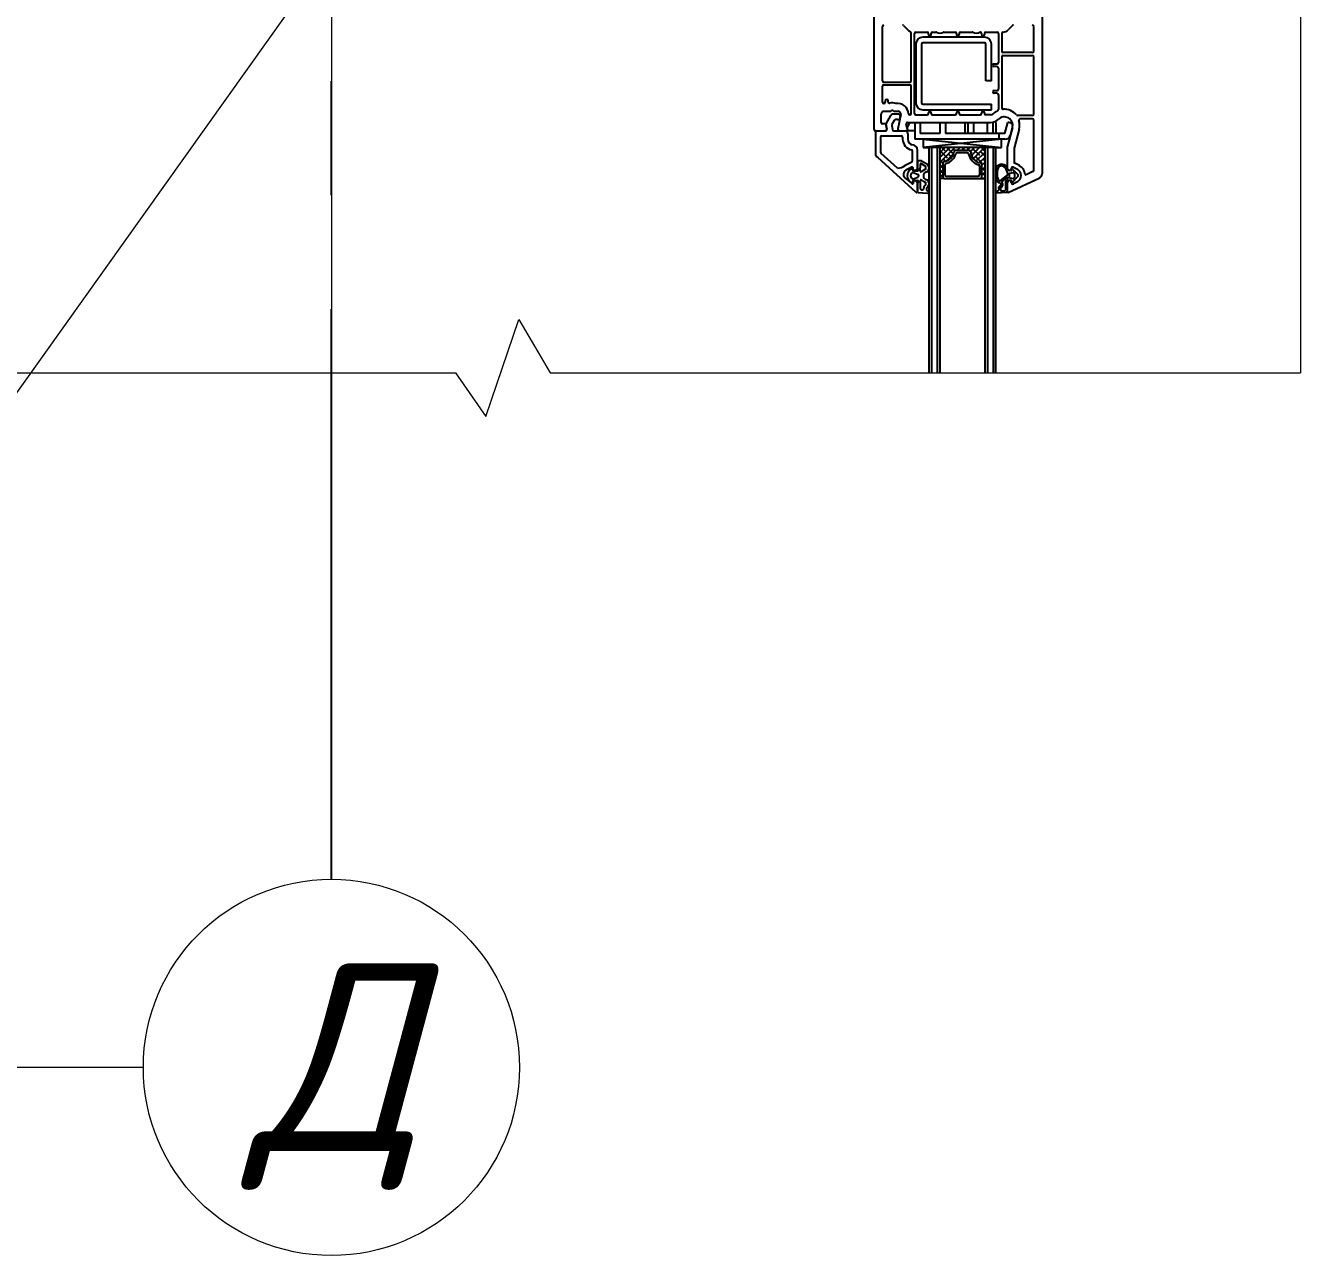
# Model space of a CAD drawing. Extents: x -12289450 to -10763036, y -7834513 to -6150123.
# Drawn here: x -11147691 to -11145914, y -7681241 to -7679528 of the extents above; entities that cross this region are included whole.
import ezdxf

# ---------------------------------------------------------------- set-up
doc = ezdxf.new("R2010")
doc.units = 0
doc.header["$LTSCALE"] = 25
doc.linetypes.add('CENTER', pattern=[50.8, 31.75, -6.35, 6.35, -6.35])
for name, color, linetype in [('004-ВСПЛИНИИ', 15, 'Continuous'), ('014-ОСИ', 251, 'CENTER'), ('093200', 7, 'Continuous'), ('1', 7, 'Continuous'), ('Annotation - Text', 7, 'Continuous'), ('EEE', 7, 'Continuous'), ('OK_DV', 7, 'Continuous')]:
    doc.layers.add(name, color=color, linetype=linetype)
doc.layers.add('СТЕНЫ', color=5, linetype='Continuous', lineweight=40)
doc.styles.add('gismo', font='isocpeui.ttf')

msp = doc.modelspace()

# ---------------------------------------------------------------- hatches: boundary and pattern name
at = {"layer": 'OK_DV', "linetype": 'Continuous'}
h = msp.add_hatch(dxfattribs=at)
h.set_pattern_fill('ANSI38', color=256, scale=39, angle=180, style=0)
h.set_pattern_definition([(225, (-11171445.0137, -7716522.298), (3.44714555, -3.44714555), []), (315, (-11171445.0137, -7716522.298), (10.34143666, -3.44714555), [12.1875, -7.3125])])
edge = h.paths.add_edge_path()
edge.add_ellipse((-11146375.9, -7679703.7), major_axis=(1.38, -1.38), ratio=1, start_angle=45.6425, end_angle=135)
edge.add_line((-11146375.9, -7679701.7), (-11146395.5, -7679701.7))
edge.add_ellipse((-11146395.5, -7679703.7), major_axis=(1.38, -1.38), ratio=1, start_angle=135, end_angle=218.6206)
edge.add_ellipse((-11146412.9, -7679701.7), major_axis=(11, -11), ratio=1, start_angle=321.3794, end_angle=398.6206, ccw=False)
edge.add_ellipse((-11146411, -7679719.2), major_axis=(1.38, 1.38), ratio=1, start_angle=51.3794, end_angle=135)
edge.add_line((-11146412.9, -7679719.2), (-11146412.9, -7679738.8))
edge.add_ellipse((-11146411, -7679738.8), major_axis=(1.38, 1.38), ratio=1, start_angle=135, end_angle=225)
edge.add_line((-11146411, -7679740.7), (-11146416.8, -7679740.7))
edge.add_line((-11146416.8, -7679740.7), (-11146416.8, -7679697.8))
edge.add_line((-11146416.8, -7679697.8), (-11146354.4, -7679697.8))
edge.add_line((-11146354.4, -7679697.8), (-11146354.4, -7679740.7))
edge.add_line((-11146354.4, -7679740.7), (-11146360.3, -7679740.7))
edge.add_ellipse((-11146360.3, -7679738.8), major_axis=(1.38, -1.38), ratio=1, start_angle=315, end_angle=405)
edge.add_line((-11146358.3, -7679738.8), (-11146358.3, -7679720.9))
edge.add_ellipse((-11146360.3, -7679720.9), major_axis=(1.38, -1.38), ratio=1, start_angle=45, end_angle=128.6206)
edge.add_ellipse((-11146358.3, -7679703.5), major_axis=(11, -11), ratio=1, start_angle=225.6427, end_angle=308.6206, ccw=False)

# ---------------------------------------------------------------- linework, layer by layer
at = {"color": 7}
for p, q in [((-11146508.5, -7679672.5), (-11146508.5, -7679503.1)), ((-11146467.4, -7679527.8), (-11146461.3, -7679533.9)), ((-11146315.5, -7679527.8), (-11146321.6, -7679533.9)), ((-11146496.8, -7679604.6), (-11146496.8, -7679529.2)), ((-11146457, -7679604.6), (-11146457, -7679537.9)), ((-11146452.3, -7679650.2), (-11146452.3, -7679538.9)), ((-11146335.3, -7679538.9), (-11146335.3, -7679579.1)), ((-11146286.2, -7679529.2), (-11146286.2, -7679563.5)), ((-11146288.1, -7679565.4), (-11146328.7, -7679565.4)), ((-11146328.7, -7679569.3), (-11146288.1, -7679569.3)), ((-11146286.2, -7679571.3), (-11146286.2, -7679651)), ((-11146335.3, -7679586.9), (-11146335.3, -7679616.3)), ((-11146496.8, -7679634.6), (-11146496.8, -7679612.4)), ((-11146457, -7679650.4), (-11146457, -7679612.4)), ((-11146492.9, -7679632.7), (-11146492.9, -7679634.6)), ((-11146489, -7679634), (-11146489, -7679632.7)), ((-11146335.3, -7679624.1), (-11146335.3, -7679644.7)), ((-11146480, -7679647.1), (-11146475.1, -7679647.1)), ((-11146471.3, -7679651.8), (-11146475.3, -7679671.5)), ((-11146471.3, -7679651.8), (-11146475.3, -7679671.5)), ((-11146490.9, -7679671.6), (-11146492.2, -7679664.7)), ((-11146490.9, -7679671.6), (-11146492.2, -7679664.7)), ((-11146461.7, -7679673), (-11146463.8, -7679665.2)), ((-11146461.7, -7679673), (-11146463.8, -7679665.2)), ((-11146461.9, -7679662.7), (-11146346.2, -7679662.7)), ((-11146346.2, -7679652.2), (-11146352.8, -7679652.2)), ((-11146288.1, -7679653), (-11146308.6, -7679653)), ((-11146288.1, -7679657.7), (-11146304.8, -7679657.7)), ((-11146286.2, -7679659.6), (-11146286.2, -7679729.5)), ((-11146502.6, -7679674.4), (-11146492.8, -7679673.9)), ((-11146502.6, -7679674.4), (-11146492.8, -7679673.9)), ((-11146473.5, -7679673.9), (-11146462.9, -7679674.4)), ((-11146473.5, -7679673.9), (-11146462.9, -7679674.4)), ((-11146468.7, -7679683), (-11146468.7, -7679686.1)), ((-11146440.2, -7679686.1), (-11146440.2, -7679697.8)), ((-11146331, -7679686.1), (-11146440.2, -7679686.1)), ((-11146334.9, -7679678.3), (-11146334.9, -7679686.1)), ((-11146331, -7679697.8), (-11146331, -7679686.1)), ((-11146455, -7679716.3), (-11146455, -7679702.1)), ((-11146448, -7679726.7), (-11146448, -7679701.7)), ((-11146440.2, -7679697.8), (-11146432.4, -7679697.8)), ((-11146416.8, -7679697.8), (-11146416.8, -7679740.7)), ((-11146354.4, -7679697.8), (-11146354.4, -7679740.7)), ((-11146338.8, -7679697.8), (-11146331, -7679697.8)), ((-11146323.2, -7679697.5), (-11146323.2, -7679726.7)), ((-11146313.5, -7679698.8), (-11146313.5, -7679717.8)), ((-11146456.1, -7679718.1), (-11146465.1, -7679722.8)), ((-11146306.1, -7679722.8), (-11146312.4, -7679719.5)), ((-11146462.3, -7679728), (-11146456.7, -7679725)), ((-11146453.9, -7679729.8), (-11146453.9, -7679726.8)), ((-11146451.1, -7679729.8), (-11146453.9, -7679729.8)), ((-11146448, -7679726.7), (-11146451.1, -7679729.8)), ((-11146416.8, -7679740.7), (-11146416.8, -7680011.2)), ((-11146354.4, -7679740.7), (-11146354.4, -7680011.2)), ((-11146320.1, -7679729.8), (-11146323.2, -7679726.7)), ((-11146317.4, -7679729.8), (-11146320.1, -7679729.8)), ((-11146317.4, -7679726.8), (-11146317.4, -7679729.8)), ((-11146314.5, -7679725), (-11146308.9, -7679728)), ((-11146456.1, -7679747.2), (-11146463.1, -7679741.7)), ((-11146453.8, -7679743.7), (-11146453.9, -7679746.5)), ((-11146451.1, -7679743.7), (-11146453.8, -7679743.7)), ((-11146448, -7679746.6), (-11146451.1, -7679743.7)), ((-11146320.1, -7679743.5), (-11146323.2, -7679746.6)), ((-11146317.4, -7679743.5), (-11146320.1, -7679743.5)), ((-11146317.4, -7679746.5), (-11146317.4, -7679743.5)), ((-11146308.9, -7679745.2), (-11146314.5, -7679748.2))]:
    msp.add_line(p, q, dxfattribs=at)
at = {"color": 5}
for p, q in [((-11146331, -7679686.1), (-11146440.2, -7679697.8)), ((-11146440.2, -7679686.1), (-11146331, -7679697.8)), ((-11146428.5, -7679697.8), (-11146428.5, -7680011.2)), ((-11146420.7, -7679697.8), (-11146420.7, -7680011.2)), ((-11146350.5, -7679697.8), (-11146350.5, -7680011.2)), ((-11146342.7, -7679697.8), (-11146342.7, -7680011.2))]:
    msp.add_line(p, q, dxfattribs=at)
at = {"color": 1}
for p, q in [((-11146375.9, -7679701.7), (-11146395.5, -7679701.7)), ((-11146378.7, -7679704.8), (-11146392.9, -7679704.8)), ((-11146412.9, -7679719.2), (-11146412.9, -7679738.8)), ((-11146409.8, -7679721.8), (-11146409.8, -7679735.7)), ((-11146358.3, -7679738.8), (-11146358.3, -7679720.9)), ((-11146411, -7679740.7), (-11146416.8, -7679740.7)), ((-11146411, -7679740.7), (-11146360.3, -7679740.7)), ((-11146407.8, -7679737.6), (-11146363.4, -7679737.6)), ((-11146361.4, -7679735.7), (-11146361.4, -7679723.5)), ((-11146360.3, -7679740.7), (-11146354.4, -7679740.7))]:
    msp.add_line(p, q, dxfattribs=at)
at = {"color": 3}
for p, q in [((-11146448, -7679716.8), (-11146448, -7679726.4)), ((-11146442.5, -7679716.2), (-11146447.4, -7679716.2)), ((-11146444.1, -7679720.5), (-11146444.1, -7679725.8)), ((-11146442.8, -7679719.8), (-11146436.6, -7679724.2)), ((-11146442.5, -7679716.2), (-11146434.3, -7679721)), ((-11146454.6, -7679728.1), (-11146454.6, -7679729.3)), ((-11146453.8, -7679730), (-11146448, -7679730)), ((-11146453.6, -7679732.3), (-11146447.4, -7679735.1)), ((-11146453.6, -7679741.4), (-11146447.4, -7679738.7)), ((-11146444.1, -7679730.6), (-11146444.1, -7679725.8)), ((-11146436.7, -7679727.8), (-11146442.9, -7679731.3)), ((-11146436.3, -7679727.2), (-11146436.3, -7679724.8)), ((-11146432.4, -7679724.1), (-11146432.4, -7679727.4)), ((-11146432.4, -7679724.4), (-11146432.4, -7679727.7)), ((-11146332.7, -7679744.1), (-11146322.3, -7679735.8)), ((-11146330, -7679744.9), (-11146323.5, -7679739.7)), ((-11146325.7, -7679725.4), (-11146322.1, -7679734.9)), ((-11146323.2, -7679724.1), (-11146323.2, -7679726.9)), ((-11146322.8, -7679727.8), (-11146320.6, -7679729.7)), ((-11146322.2, -7679740.8), (-11146322.2, -7679740.3)), ((-11146317.6, -7679729.8), (-11146320.2, -7679729.8)), ((-11146320.1, -7679734.1), (-11146320.1, -7679739.2)), ((-11146319.6, -7679733.5), (-11146314.8, -7679732.6)), ((-11146319.6, -7679739.7), (-11146314.8, -7679740.7)), ((-11146317, -7679728.4), (-11146317, -7679729.2)), ((-11146315.8, -7679727.9), (-11146316.4, -7679727.9)), ((-11146315.4, -7679745.3), (-11146308.2, -7679738.1)), ((-11146315.3, -7679728.1), (-11146308.2, -7679735.1)), ((-11146454.6, -7679744.5), (-11146454.6, -7679745.6)), ((-11146451.1, -7679743.7), (-11146453.8, -7679743.7)), ((-11146453.8, -7679743.7), (-11146448, -7679743.7)), ((-11146448, -7679747.3), (-11146448, -7679759.5)), ((-11146444.1, -7679743.5), (-11146444.1, -7679747.9)), ((-11146444.1, -7679747.9), (-11146444.1, -7679754.1)), ((-11146442.9, -7679742.8), (-11146438.7, -7679745.2)), ((-11146436.3, -7679749.1), (-11146436.3, -7679746.8)), ((-11146435.3, -7679754), (-11146435.3, -7679756.8)), ((-11146435.3, -7679756.8), (-11146433.3, -7679758.1)), ((-11146432.4, -7679746.3), (-11146432.4, -7679749.6)), ((-11146338.3, -7679759), (-11146335.6, -7679757.5)), ((-11146338.3, -7679759), (-11146335.6, -7679757.5)), ((-11146333.9, -7679747.9), (-11146334.2, -7679746.5)), ((-11146333.9, -7679747.9), (-11146334.2, -7679746.5)), ((-11146332.5, -7679747.4), (-11146333.9, -7679747.9)), ((-11146332.5, -7679747.4), (-11146333.9, -7679747.9)), ((-11146331.1, -7679758), (-11146326.3, -7679757.7)), ((-11146330.2, -7679745.1), (-11146330, -7679744.9)), ((-11146330.2, -7679745.1), (-11146330, -7679744.9)), ((-11146325.5, -7679745.5), (-11146325.5, -7679756.9)), ((-11146322.7, -7679742), (-11146324.9, -7679744.2)), ((-11146323.2, -7679746), (-11146323.2, -7679759.1)), ((-11146323, -7679745.6), (-11146320.6, -7679743.6)), ((-11146317.6, -7679743.5), (-11146320.2, -7679743.5)), ((-11146317.4, -7679743.5), (-11146317.4, -7679743.5)), ((-11146317, -7679744.8), (-11146317, -7679744)), ((-11146315.8, -7679745.4), (-11146316.4, -7679745.4)), ((-11146447.3, -7679760.1), (-11146433.9, -7679761.1)), ((-11146337.8, -7679760.8), (-11146323.9, -7679759.8))]:
    msp.add_line(p, q, dxfattribs=at)
at = {"color": 7}
for centre, radius, start, end in [((-11146494.8, -7679529.2), 1.95, 90, 180), ((-11146468.8, -7679529.2), 1.95, 45, 90), ((-11146314.1, -7679529.2), 1.95, 90, 135), ((-11146288.1, -7679529.2), 1.95, 0, 90), ((-11146453.9, -7679526.5), 10.5, 225, 246.0307), ((-11146458.9, -7679537.9), 1.95, 0, 66.0307), ((-11146450.3, -7679538.9), 1.95, 90, 180), ((-11146434.7, -7679538.9), 1.95, 0, 90), ((-11146430.8, -7679540.1), 1.95, 180, 270), ((-11146430.8, -7679540.1), 1.95, 270, 0), ((-11146426.9, -7679538.9), 1.95, 90, 180), ((-11146422.5, -7679538.9), 1.95, 66.7685, 90), ((-11146416.8, -7679525.7), 12.5, 246.7685, 293.2315), ((-11146411.1, -7679538.9), 1.95, 90, 113.2315), ((-11146395.7, -7679538.9), 1.95, 0, 90), ((-11146391.8, -7679540.1), 1.95, 180, 270), ((-11146391.8, -7679540.1), 1.95, 270, 0), ((-11146387.9, -7679538.9), 1.95, 90, 180), ((-11146371.8, -7679538.9), 1.95, 66.7685, 90), ((-11146366.1, -7679525.7), 12.5, 246.7685, 293.2315), ((-11146360.4, -7679538.9), 1.95, 93.4088, 113.2315), ((-11146360.6, -7679538.9), 1.95, 0, 86.5912), ((-11146356.7, -7679540.1), 1.95, 180, 270), ((-11146356.7, -7679540.1), 1.95, 270, 0), ((-11146352.8, -7679538.9), 1.95, 90, 180), ((-11146337.2, -7679538.9), 1.95, 0, 90), ((-11146328.7, -7679538.9), 1.95, 91.7907, 180), ((-11146329.1, -7679526.5), 10.5, 271.7907, 315), ((-11146341.1, -7679583), 1.95, 90, 180), ((-11146337.2, -7679579.1), 1.95, 270, 0), ((-11146328.7, -7679563.5), 1.95, 180, 270), ((-11146328.7, -7679571.3), 1.95, 90, 180), ((-11146288.1, -7679563.5), 1.95, 270, 0), ((-11146288.1, -7679571.3), 1.95, 0, 90), ((-11146341.1, -7679583), 1.95, 180, 270), ((-11146337.2, -7679586.9), 1.95, 0, 90), ((-11146494.8, -7679604.6), 1.95, 180, 270), ((-11146494.8, -7679612.4), 1.95, 90, 180), ((-11146458.9, -7679604.6), 1.95, 270, 0), ((-11146458.9, -7679612.4), 1.95, 0, 90), ((-11146337.2, -7679616.3), 1.95, 270, 0), ((-11146490.9, -7679632.7), 1.95, 0, 180), ((-11146487, -7679634), 1.95, 180, 285.6804), ((-11146341.1, -7679620.2), 1.95, 90, 180), ((-11146341.1, -7679620.2), 1.95, 180, 270), ((-11146337.2, -7679624.1), 1.95, 0, 90), ((-11146494.8, -7679634.6), 1.95, 180, 0), ((-11146483.1, -7679647.9), 12.5, 66.3364, 105.6804), ((-11146475.6, -7679651.2), 15, 3.0197, 99.6609), ((-11146475.1, -7679651), 3.9, 348.5, 90), ((-11146458.8, -7679650.4), 1.84, 182.349, 0), ((-11146450.3, -7679650.2), 1.95, 180, 270), ((-11146434.7, -7679650.2), 1.95, 270, 0), ((-11146430.8, -7679649.1), 1.95, 90, 180), ((-11146430.8, -7679649.1), 1.95, 0, 90), ((-11146426.9, -7679650.2), 1.95, 180, 270), ((-11146395.7, -7679650.2), 1.95, 270, 0), ((-11146391.8, -7679649.1), 1.95, 90, 180), ((-11146391.8, -7679649.1), 1.95, 0, 90), ((-11146387.9, -7679650.2), 1.95, 180, 270), ((-11146360.6, -7679650.2), 1.95, 270, 0), ((-11146356.7, -7679649.1), 1.95, 90, 180), ((-11146356.7, -7679649.1), 1.95, 0, 90), ((-11146352.8, -7679650.2), 1.95, 180, 270), ((-11146346.2, -7679647.1), 5.07, 270, 314.4153), ((-11146327.1, -7679666.6), 22.2, 114.7939, 134.4153), ((-11146337.2, -7679644.7), 1.95, 294.7939, 0), ((-11146328.7, -7679642.5), 1.95, 180, 273.6991), ((-11146327.1, -7679666.6), 22.2, 40.1778, 93.6991), ((-11146288.1, -7679651), 1.95, 270, 0), ((-11146461.9, -7679664.7), 1.95, 90, 195), ((-11146461.9, -7679664.7), 1.95, 90, 195), ((-11146308.6, -7679651), 1.95, 220.1778, 270), ((-11146304.8, -7679659.6), 1.95, 90, 197.4576), ((-11146288.1, -7679659.6), 1.95, 0, 90), ((-11146506.5, -7679672.5), 1.95, 180, 270), ((-11146506.5, -7679672.5), 1.95, 180, 270), ((-11146497.5, -7679683.4), 1.95, 90, 180), ((-11146492.9, -7679672), 1.95, 273, 0), ((-11146492.9, -7679672), 1.95, 273, 0), ((-11146492.9, -7679672), 1.95, 0, 10), ((-11146492.9, -7679672), 1.95, 0, 10), ((-11146473.4, -7679671.9), 1.95, 168.5, 180), ((-11146473.4, -7679671.9), 1.95, 168.5, 180), ((-11146473.4, -7679671.9), 1.95, 180, 267), ((-11146473.4, -7679671.9), 1.95, 180, 267), ((-11146470.6, -7679683.4), 1.95, 11.7503, 90), ((-11146453.4, -7679685.9), 15.3, 180.6718, 259.53), ((-11146465.6, -7679678.3), 3.9, 0, 90), ((-11146462.8, -7679673.3), 1.17, 267, 271.8115), ((-11146462.8, -7679673.3), 1.17, 267, 271.8115), ((-11146462.8, -7679673.3), 1.17, 271.8115, 0), ((-11146462.8, -7679673.3), 1.17, 271.8115, 0), ((-11146462.8, -7679673.3), 1.17, 0, 15), ((-11146462.8, -7679673.3), 1.17, 0, 15), ((-11146453.1, -7679685.8), 8.53, 182.0198, 251.72), ((-11146497.5, -7679704.3), 1.95, 180, 245), ((-11146455.8, -7679701.7), 7.8, 0, 90), ((-11146321.3, -7679697.5), 1.95, 165, 180), ((-11146311.5, -7679698.8), 1.95, 165, 180), ((-11146457, -7679716.3), 1.95, 297.9576, 0), ((-11146311.5, -7679717.8), 1.95, 180, 242.0424), ((-11146313.5, -7679736.6), 15.6, 5.7956, 62.0424), ((-11146460.3, -7679735), 7.25, 106.4314, 247.1906), ((-11146455.8, -7679726.8), 1.95, 0, 117.9576), ((-11146315.4, -7679726.8), 1.95, 62.0424, 180), ((-11146313.5, -7679736.6), 9.75, 297.9576, 62.0424), ((-11146297.2, -7679735), 0.78, 185.7956, 295), ((-11146288.1, -7679729.5), 1.95, 295, 0), ((-11146455, -7679747), 1.2, 192.5874, 23.6627), ((-11146315.4, -7679746.5), 1.95, 180, 297.9576)]:
    msp.add_arc(centre, radius, start, end, dxfattribs=at)
at = {"color": 1}
for centre, radius, start, end in [((-11146412.9, -7679701.7), 15.6, 276.3794, 353.6206), ((-11146395.5, -7679703.7), 1.95, 90, 173.6206), ((-11146392.9, -7679706.8), 1.95, 90, 165.8014), ((-11146378.7, -7679706.8), 1.95, 9.234, 90), ((-11146375.9, -7679703.7), 1.95, 0.6426, 90), ((-11146358.3, -7679703.5), 15.6, 180.6426, 263.6206), ((-11146411, -7679719.2), 1.95, 96.3794, 180), ((-11146407.8, -7679721.8), 1.95, 104.1986, 180), ((-11146412.9, -7679701.7), 18.7, 284.1986, 345.8014), ((-11146358.3, -7679703.5), 18.7, 189.234, 255.8014), ((-11146363.4, -7679723.5), 1.95, 0, 75.8014), ((-11146360.3, -7679720.9), 1.95, 0, 83.6206), ((-11146411, -7679738.8), 1.95, 180, 270), ((-11146407.8, -7679735.7), 1.95, 180, 270), ((-11146363.4, -7679735.7), 1.95, 270, 0), ((-11146360.3, -7679738.8), 1.95, 270, 0)]:
    msp.add_arc(centre, radius, start, end, dxfattribs=at)
at = {"color": 3}
for centre, radius, start, end in [((-11146447.4, -7679716.8), 0.585, 90, 180), ((-11146443.3, -7679720.5), 0.78, 55.097, 180), ((-11146436.3, -7679724.4), 3.9, 0, 59.7683), ((-11146451.2, -7679736.9), 11, 117.2598, 242.7402), ((-11146453, -7679736.9), 4.68, 102.8792, 257.1208), ((-11146455.8, -7679728.1), 1.17, 0, 117.2069), ((-11146453.8, -7679729.3), 0.78, 180, 270), ((-11146447.4, -7679726.4), 0.585, 180, 254.0838), ((-11146448, -7679728.5), 1.56, 270, 74.207), ((-11146448.1, -7679736.9), 1.95, 293.7032, 66.2968), ((-11146443.3, -7679730.6), 0.78, 180, 299.0671), ((-11146434.1, -7679737), 5.68, 103.0311, 256.9689), ((-11146437, -7679727.2), 0.78, 299.0671, 0), ((-11146437, -7679724.8), 0.78, 0, 55.097), ((-11146436.3, -7679727.7), 3.9, 283.0311, 0), ((-11146330.8, -7679739.3), 8.02, 180, 244.4713), ((-11146330.8, -7679739.3), 8.02, 180, 244.4713), ((-11146330.8, -7679739.3), 5.68, 180, 240.1071), ((-11146330.8, -7679739.3), 5.68, 180, 240.1071), ((-11146323, -7679740.3), 0.78, 0, 128.774), ((-11146322, -7679726.9), 1.17, 180, 230.0828), ((-11146323.8, -7679740.8), 1.56, 315.0703, 0), ((-11146322.8, -7679735.2), 0.78, 308.774, 20.5568), ((-11146320.2, -7679729.2), 0.585, 230.0829, 270), ((-11146319.5, -7679734.1), 0.585, 101.5711, 180), ((-11146319.5, -7679739.2), 0.585, 180, 258.6235), ((-11146317.6, -7679729.2), 0.585, 270, 0), ((-11146316.4, -7679728.4), 0.585, 90, 180), ((-11146315.8, -7679728.4), 0.585, 39.842, 90), ((-11146314.6, -7679733.9), 1.36, 37.4953, 101.2992), ((-11146314.6, -7679739.4), 1.37, 258.6235, 322.5047), ((-11146318.1, -7679736.6), 5.85, 0, 37.4953), ((-11146318.1, -7679736.6), 5.85, 322.5047, 0), ((-11146309.9, -7679736.6), 2.34, 0, 39.842), ((-11146309.9, -7679736.6), 2.34, 320.1573, 0), ((-11146455.8, -7679745.6), 1.17, 242.7931, 0), ((-11146453.8, -7679744.5), 0.78, 90, 180), ((-11146453.9, -7679740.7), 0.78, 257.1208, 293.7032), ((-11146448, -7679745.2), 1.56, 285.8266, 90), ((-11146443.3, -7679743.5), 0.78, 60.0386, 180), ((-11146441.6, -7679754.1), 2.49, 180, 9.8482), ((-11146435.3, -7679753.4), 3.86, 111.4515, 183.6357), ((-11146433.9, -7679736.9), 9.65, 239.9314, 252.5899), ((-11146437, -7679746.8), 0.78, 0, 72.5899), ((-11146437, -7679749.1), 0.78, 297.664, 0), ((-11146436.3, -7679746.3), 3.9, 0, 76.9689), ((-11146434.5, -7679754), 0.78, 112.0243, 180), ((-11146436.3, -7679749.6), 3.9, 292.0243, 0), ((-11146433.9, -7679759.6), 1.53, 271.7553, 67.1043), ((-11146335.7, -7679756.1), 1.35, 278.0733, 18.134), ((-11146335.7, -7679756.1), 1.35, 278.0733, 18.134), ((-11146332.4, -7679753.8), 2.88, 104.6922, 222.9717), ((-11146332.4, -7679753.8), 2.88, 104.6922, 222.9717), ((-11146333.2, -7679743.5), 0.78, 240.1071, 308.774), ((-11146333.2, -7679743.5), 0.78, 240.1071, 308.774), ((-11146333.4, -7679749.1), 1.95, 280.8228, 59.5723), ((-11146333.4, -7679749.1), 1.95, 280.8228, 59.5723), ((-11146331, -7679754.2), 1.44, 123.0501, 214.2135), ((-11146331, -7679754.2), 1.44, 123.0501, 214.2135), ((-11146335.4, -7679756.5), 3.51, 349.254, 24.2955), ((-11146335.4, -7679756.5), 3.51, 349.254, 24.2955), ((-11146331.2, -7679757.3), 0.78, 169.2542, 274.5541), ((-11146331.2, -7679757.3), 0.78, 169.2542, 274.5541), ((-11146333.4, -7679749.1), 4.29, 293.1322, 41.8127), ((-11146333.4, -7679749.1), 4.29, 293.1322, 41.8127), ((-11146329.7, -7679745.7), 0.78, 128.774, 221.8127), ((-11146329.7, -7679745.7), 0.78, 128.774, 221.8127), ((-11146326.3, -7679756.9), 0.78, 274.438, 359.9913), ((-11146323.2, -7679745.8), 2.34, 134.9674, 172.5073), ((-11146322.6, -7679746), 0.585, 129.9174, 175.2709), ((-11146320.3, -7679744), 0.522, 87.4585, 132.4585), ((-11146317.6, -7679744), 0.585, 70.5288, 89.9994), ((-11146317.6, -7679744), 0.585, 0, 70.5288), ((-11146316.4, -7679744.8), 0.585, 180, 270), ((-11146315.8, -7679744.8), 0.585, 270, 308.7851), ((-11146337.9, -7679759.9), 0.975, 119.0417, 274.3907), ((-11146337.9, -7679759.9), 0.975, 119.0417, 274.3907), ((-11146324, -7679759.1), 0.78, 274.438, 359.9913)]:
    msp.add_arc(centre, radius, start, end, dxfattribs=at)
at = {"layer": '004-ВСПЛИНИИ', "color": 0, "lineweight": 0}
msp.add_lwpolyline([(-11149851.3, -7680011.2), (-11147091.6, -7680011.2), (-11147049.4, -7680072.3), (-11147003.3, -7679937), (-11146959.8, -7680011.2), (-11145914.5, -7680011.2)], dxfattribs=at)
at = {"layer": '014-ОСИ'}
msp.add_lwpolyline([(-11147264.5, -7680716.7), (-11147264.5, -7677221.7)], dxfattribs=at)
at = {"layer": '093200', "color": 7}
for p, q in [((-11146461.3, -7679674.4), (-11146462.3, -7679670.5)), ((-11146436.3, -7679686.1), (-11146451.9, -7679686.1)), ((-11146334.9, -7679686.1), (-11146436.3, -7679686.1)), ((-11146343.6, -7679686.1), (-11146436.3, -7679686.1)), ((-11146343.6, -7679686.1), (-11146436.3, -7679686.1)), ((-11146334.9, -7679686.1), (-11146343.6, -7679686.1)), ((-11146334.9, -7679686.1), (-11146343.6, -7679686.1)), ((-11146338.4, -7679686.1), (-11146334.9, -7679686.1)), ((-11146334.9, -7679686.1), (-11146338.4, -7679686.1)), ((-11146330.6, -7679686.1), (-11146334.9, -7679686.1)), ((-11146327.1, -7679686.1), (-11146330.6, -7679686.1)), ((-11146326.2, -7679686.1), (-11146327.1, -7679686.1))]:
    msp.add_line(p, q, dxfattribs=at)
at = {"layer": '1', "color": 7}
for p, q in [((-11146274.5, -7679503.1), (-11146274.5, -7679734.4)), ((-11146450.3, -7679537), (-11146434.7, -7679537)), ((-11146432.8, -7679540.1), (-11146432.8, -7679538.9)), ((-11146428.9, -7679540.1), (-11146428.9, -7679538.9)), ((-11146426.9, -7679537), (-11146422.5, -7679537)), ((-11146411.1, -7679537), (-11146395.7, -7679537)), ((-11146393.8, -7679538.9), (-11146393.8, -7679540.1)), ((-11146389.9, -7679538.9), (-11146389.9, -7679540.1)), ((-11146387.9, -7679537), (-11146371.8, -7679537)), ((-11146358.7, -7679538.9), (-11146358.7, -7679540.1)), ((-11146354.8, -7679538.9), (-11146354.8, -7679540.1)), ((-11146352.8, -7679537), (-11146337.2, -7679537)), ((-11146330.6, -7679538.9), (-11146330.6, -7679563.5)), ((-11146341.1, -7679581.1), (-11146337.2, -7679581.1)), ((-11146330.6, -7679571.3), (-11146330.6, -7679642.5)), ((-11146337.2, -7679585), (-11146341.1, -7679585)), ((-11146494.8, -7679606.5), (-11146478, -7679606.5)), ((-11146494.8, -7679610.4), (-11146471, -7679610.4)), ((-11146478, -7679606.5), (-11146458.9, -7679606.5)), ((-11146471, -7679610.4), (-11146458.9, -7679610.4)), ((-11146341.1, -7679618.2), (-11146337.2, -7679618.2)), ((-11146337.2, -7679622.1), (-11146341.1, -7679622.1)), ((-11146498.7, -7679662.7), (-11146498.7, -7679651)), ((-11146494.8, -7679647.1), (-11146486.2, -7679647.1)), ((-11146485.2, -7679646.9), (-11146484.1, -7679646.2)), ((-11146482.1, -7679646.2), (-11146481, -7679646.9)), ((-11146475.7, -7679651), (-11146482, -7679651)), ((-11146432.8, -7679650.2), (-11146432.8, -7679649.1)), ((-11146428.9, -7679650.2), (-11146428.9, -7679649.1)), ((-11146393.8, -7679649.1), (-11146393.8, -7679650.2)), ((-11146389.9, -7679649.1), (-11146389.9, -7679650.2)), ((-11146358.7, -7679649.1), (-11146358.7, -7679650.2)), ((-11146354.8, -7679649.1), (-11146354.8, -7679650.2)), ((-11146492.2, -7679664.7), (-11146496.8, -7679664.7)), ((-11146485.4, -7679653), (-11146492.1, -7679664.7)), ((-11146492.1, -7679664.7), (-11146490.8, -7679672.1)), ((-11146483.8, -7679666.8), (-11146482.8, -7679672.8)), ((-11146480.3, -7679659.8), (-11146483.6, -7679665.5)), ((-11146475.7, -7679658.8), (-11146478.6, -7679658.8)), ((-11146462.3, -7679670.5), (-11146458.7, -7679662.7)), ((-11146451.9, -7679662.7), (-11146451.9, -7679674.4)), ((-11146450.3, -7679652.2), (-11146434.7, -7679652.2)), ((-11146444.1, -7679662.7), (-11146444.1, -7679678.3)), ((-11146426.9, -7679652.2), (-11146395.7, -7679652.2)), ((-11146416.8, -7679662.7), (-11146416.8, -7679678.3)), ((-11146409, -7679662.7), (-11146409, -7679678.3)), ((-11146387.9, -7679652.2), (-11146360.6, -7679652.2)), ((-11146381.7, -7679678.3), (-11146381.7, -7679662.7)), ((-11146377.8, -7679662.7), (-11146377.8, -7679678.3)), ((-11146370, -7679662.7), (-11146370, -7679678.3)), ((-11146350.5, -7679678.3), (-11146350.5, -7679662.7)), ((-11146342.7, -7679678.3), (-11146342.7, -7679662.7)), ((-11146338.8, -7679662.7), (-11146338.8, -7679678.3)), ((-11146326.2, -7679678.3), (-11146322, -7679662.7)), ((-11146315.8, -7679669.7), (-11146323.1, -7679697)), ((-11146320.5, -7679662.7), (-11146322, -7679662.7)), ((-11146318.6, -7679680.3), (-11146315.6, -7679669.1)), ((-11146506.5, -7679674.4), (-11146506.5, -7679706.2)), ((-11146506.5, -7679674.4), (-11146492.7, -7679674.4)), ((-11146506.5, -7679674.4), (-11146502.6, -7679674.4)), ((-11146506.5, -7679674.4), (-11146502.6, -7679674.4)), ((-11146499.5, -7679683.4), (-11146499.5, -7679704.3)), ((-11146497.5, -7679681.4), (-11146470.6, -7679681.4)), ((-11146480.9, -7679674.4), (-11146465.6, -7679674.4)), ((-11146461.7, -7679678.3), (-11146461.7, -7679686.1)), ((-11146451.9, -7679674.4), (-11146461.3, -7679674.4)), ((-11146451.9, -7679674.4), (-11146451.9, -7679686.1)), ((-11146416.8, -7679678.3), (-11146444.1, -7679678.3)), ((-11146377.8, -7679678.3), (-11146409, -7679678.3)), ((-11146379.4, -7679678.3), (-11146381.7, -7679678.3)), ((-11146350.5, -7679678.3), (-11146379.4, -7679678.3)), ((-11146338.8, -7679678.3), (-11146370, -7679678.3)), ((-11146338.4, -7679678.3), (-11146342.7, -7679678.3)), ((-11146327.1, -7679678.3), (-11146338.4, -7679678.3)), ((-11146326.2, -7679678.3), (-11146327.1, -7679678.3)), ((-11146306.4, -7679672.2), (-11146313.4, -7679698.3)), ((-11146428.5, -7679697.8), (-11146432.4, -7679697.8)), ((-11146432.4, -7679697.8), (-11146432.4, -7680011.2)), ((-11146424.6, -7679697.8), (-11146428.5, -7679697.8)), ((-11146420.7, -7679697.8), (-11146424.6, -7679697.8)), ((-11146416.8, -7679697.8), (-11146420.7, -7679697.8)), ((-11146354.4, -7679697.8), (-11146416.8, -7679697.8)), ((-11146350.5, -7679697.8), (-11146354.4, -7679697.8)), ((-11146346.6, -7679697.8), (-11146350.5, -7679697.8)), ((-11146342.7, -7679697.8), (-11146346.6, -7679697.8)), ((-11146338.8, -7679697.8), (-11146342.7, -7679697.8)), ((-11146338.8, -7680011.2), (-11146338.8, -7679697.8)), ((-11146449.7, -7679760.1), (-11146503.1, -7679711.5)), ((-11146476.1, -7679726.2), (-11146498.4, -7679706)), ((-11146321.5, -7679760.1), (-11146277.8, -7679739.7)), ((-11146287.3, -7679731.2), (-11146296.8, -7679735.7)), ((-11146448, -7679759.1), (-11146448, -7679746.6)), ((-11146323.2, -7679746.6), (-11146323.2, -7679759.1))]:
    msp.add_line(p, q, dxfattribs=at)
at = {"layer": '1', "color": 3}
for p, q in [((-11146354.8, -7679544), (-11146440.6, -7679544)), ((-11146450.3, -7679553.8), (-11146450.3, -7679635.4)), ((-11146442.5, -7679553.8), (-11146442.5, -7679635.4)), ((-11146354.8, -7679551.8), (-11146440.6, -7679551.8)), ((-11146352.8, -7679604.6), (-11146352.8, -7679553.8)), ((-11146345, -7679604.6), (-11146345, -7679553.8)), ((-11146345, -7679604.6), (-11146352.8, -7679604.6)), ((-11146440.6, -7679637.4), (-11146345, -7679637.4)), ((-11146440.6, -7679645.2), (-11146345, -7679645.2)), ((-11146345, -7679645.2), (-11146345, -7679637.4)), ((-11146323.2, -7679724.1), (-11146327.1, -7679721.9)), ((-11146338.8, -7679739.3), (-11146338.8, -7679728.7)), ((-11146338.8, -7679739.3), (-11146338.8, -7679728.7)), ((-11146336.5, -7679739.3), (-11146336.5, -7679728.7)), ((-11146336.5, -7679739.3), (-11146336.5, -7679728.7)), ((-11146328.3, -7679723.9), (-11146325.7, -7679725.4))]:
    msp.add_line(p, q, dxfattribs=at)
for centre, radius, start, end in [((-11146440.6, -7679553.8), 9.75, 90, 180), ((-11146354.8, -7679553.8), 9.75, 0, 90), ((-11146440.6, -7679553.8), 1.95, 90, 180), ((-11146354.8, -7679553.8), 1.95, 0, 90), ((-11146440.6, -7679635.4), 9.75, 180, 270), ((-11146440.6, -7679635.4), 1.95, 180, 270), ((-11146331, -7679728.7), 7.8, 60, 180), ((-11146331, -7679728.7), 5.46, 60, 180)]:
    msp.add_arc(centre, radius, start, end, dxfattribs=at)
at = {"layer": '1', "color": 7}
for centre, radius, start, end in [((-11146494.8, -7679651), 3.9, 90, 180), ((-11146486.2, -7679645.2), 1.95, 270, 300), ((-11146482, -7679654.9), 3.9, 90, 150), ((-11146483.1, -7679647.9), 1.95, 60, 120), ((-11146480, -7679645.2), 1.95, 240, 270), ((-11146475.7, -7679654.9), 3.9, 270, 90), ((-11146496.8, -7679662.7), 1.95, 180, 270), ((-11146481.9, -7679666.5), 1.95, 150, 190), ((-11146478.6, -7679660.8), 1.95, 90, 150), ((-11146346.2, -7679647.1), 15.6, 270, 314.4153), ((-11146327.1, -7679666.6), 11.7, 345, 134.4153), ((-11146320.5, -7679667.8), 5.07, 0, 90), ((-11146320.5, -7679667.8), 5.07, 345, 0), ((-11146327.1, -7679666.6), 21.4, 345, 17.4576), ((-11146492.7, -7679672.5), 1.95, 270, 10), ((-11146480.9, -7679672.5), 1.95, 190, 270), ((-11146326.2, -7679678.3), 7.8, 270, 345), ((-11146456.2, -7679702.1), 1.17, 0, 90), ((-11146500.7, -7679706.2), 5.85, 180, 245), ((-11146280.3, -7679734.4), 5.85, 295, 0), ((-11146449.2, -7679759.1), 1.17, 245, 270), ((-11146449.2, -7679759.1), 1.17, 270, 0), ((-11146322, -7679759.1), 1.17, 180, 270), ((-11146322, -7679759.1), 1.17, 270, 295)]:
    msp.add_arc(centre, radius, start, end, dxfattribs=at)
at = {"layer": 'Annotation - Text', "color": 0, "lineweight": 20}
msp.add_lwpolyline([(-11147526.4, -7680978.7), (-11147855.9, -7680978.7)], dxfattribs=at)
msp.add_circle((-11147264.5, -7680978.7), 262, dxfattribs=at)
msp.add_circle((-11147264.5, -7680978.7), 262, dxfattribs=at)
at = {"layer": 'EEE', "lineweight": 15}
msp.add_lwpolyline([(-11147069.8, -7679150.1), (-11148037.5, -7680507.8)], dxfattribs=at)
at = {"layer": 'OK_DV', "color": 7, "linetype": 'Continuous'}
msp.add_arc((-11146476.2, -7679706.1), 20.1, 270.3843, 303.7675, dxfattribs=at)
at = {"layer": 'СТЕНЫ', "lineweight": 9, "ltscale": 4}
for points in [[(-11147264.5, -7679318.5), (-11147264.5, -7680011.2)], [(-11145914.5, -7679318.5), (-11145914.5, -7680011.2)]]:
    msp.add_lwpolyline(points, dxfattribs=at)

# ---------------------------------------------------------------- texts
at = {"layer": 'Annotation - Text', "color": 0, "lineweight": 25, "insert": (-11147260.4, -7680833.3), "char_height": 262, "attachment_point": 2, "style": 'gismo'}
msp.add_mtext('Д', dxfattribs=at)

doc.saveas('drawing.dxf')
